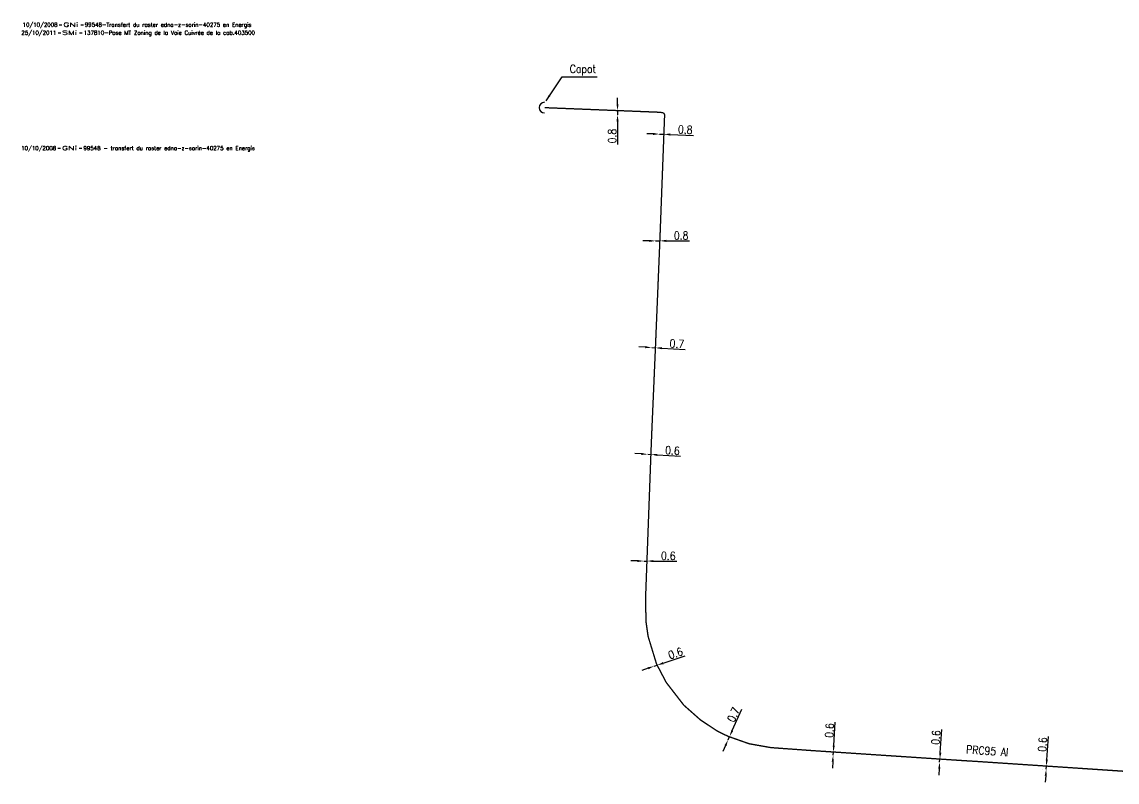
# Model space of a CAD drawing. Header units: millimetres. Extents: x 192397 to 193000, y 105345 to 105989.
# Drawn here: x 192510.8 to 192716, y 105370.4 to 105512.8 of the extents above; entities that cross this region are included whole.
import ezdxf
from ezdxf.enums import TextEntityAlignment as Align

# ---------------------------------------------------------------- set-up
doc = ezdxf.new("R2010")
doc.units = ezdxf.units.MM
doc.header["$PDMODE"] = 34
doc.layers.get('0').update_dxf_attribs({"linetype": 'CONTINUOUS'})
doc.layers.get('Defpoints').update_dxf_attribs({"linetype": 'CONTINUOUS'})
doc.layers.add('M_120', color=5, linetype='M_ST_13')
doc.layers.add('M_300', color=7, linetype='CONTINUOUS')
doc.layers.add('M_910', color=7, linetype='CONTINUOUS', plot=False)
doc.styles.add('M_ROMANS', font='ROMANS.shx', dxfattribs={"width": 0.75})
doc.styles.get("Standard").update_dxf_attribs({"font": 'romans.shx', "width": 0.85})
doc.linetypes.add('M_ST_13', pattern='A,5,-0.3,["oo",Standard,S=1.5,R=0,X=0,Y=-0.5],-3', length=8.3)
doc.dimstyles.get("Standard").update_dxf_attribs({"dimtxt": 1.5, "dimasz": 1.2, "dimexe": 0.625, "dimexo": 0.625, "dimgap": 0.25, "dimtad": 1, "dimdec": 1, "dimzin": 0, "dimdsep": 46, "dimtxsty": 'Standard', "dimcen": -0.5, "dimadec": 0, "dimazin": 0, "dimtfac": 1, "dimtdec": 1, "dimtmove": 0, "dimatfit": 3, "dimfxl": 1, "dimtolj": 1, "dimtzin": 0, "dimarcsym": 0})

# ---------------------------------------------------------------- blocks, each defined once
blk = doc.blocks.new('GIS_MODF')
at = {"color": 0, "linetype": 'Continuous', "flags": 128}
for points in [[(-2.26, -0.01), (-1.76, -0.01)], [(1.76, -0.01), (2.26, -0.01)]]:
    blk.add_lwpolyline(points, dxfattribs=at)
at = {"color": 0, "linetype": 'Continuous'}
blk.add_attdef('DATE', text='', height=0.75, dxfattribs=at).set_placement((-2.58, -0.39), align=Align.RIGHT)
at = {"color": 0, "linetype": 'Continuous', "width": 3.590909}
blk.add_attdef('USER', text='', height=0.75, dxfattribs=at).set_placement((-1.52, -0.39), (1.31, -0.39), align=Align.FIT)
at = {"color": 0, "linetype": 'Continuous'}
blk.add_attdef('DESC', (2.53, -0.39), '', height=0.75, dxfattribs=at)
blk = doc.blocks.new('*D33')
at = {"layer": 'Defpoints', "color": 0, "linetype": 'Continuous'}
for p in [(192702.73, 105373.44), (192702.69, 105372.84), (192702.69, 105372.84)]:
    blk.add_point(p, dxfattribs=at)
at = {"layer": 'M_120', "color": 0, "linetype": 'Continuous', "lineweight": -2}
for p, q in [((192702.81, 105374.64), (192703.1, 105379)), ((192702.1, 105373.48), (192702.1, 105373.48)), ((192702.69, 105372.84), (192702.73, 105373.44)), ((192702.06, 105372.88), (192702.06, 105372.88)), ((192702.61, 105371.64), (192702.53, 105370.45))]:
    blk.add_line(p, q, dxfattribs=at)
at = {"layer": 'M_120', "color": 0, "linetype": 'Continuous'}
for points in [[(192702.61, 105374.65), (192703.01, 105374.62), (192702.73, 105373.44)], [(192702.41, 105371.66), (192702.81, 105371.63), (192702.69, 105372.84)]]:
    blk.add_solid(points, dxfattribs=at)
at = {"layer": 'M_120', "color": 0, "linetype": 'Continuous', "insert": (192701.99, 105377.48), "char_height": 1.5, "attachment_point": 5, "rotation": 86.2047}
blk.add_mtext('\\A1;0.6', dxfattribs=at)
blk = doc.blocks.new('*D34')
at = {"layer": 'Defpoints', "color": 0, "linetype": 'Continuous'}
for p in [(192682.73, 105374.15), (192682.73, 105374.15), (192682.77, 105374.75)]:
    blk.add_point(p, dxfattribs=at)
at = {"layer": 'M_120', "color": 0, "linetype": 'Continuous', "lineweight": -2}
for p, q in [((192682.85, 105375.95), (192683.14, 105380.31)), ((192682.73, 105374.15), (192682.77, 105374.75)), ((192682.65, 105372.96), (192682.57, 105371.76))]:
    blk.add_line(p, q, dxfattribs=at)
at = {"layer": 'M_120', "color": 0, "linetype": 'Continuous'}
for points in [[(192682.65, 105375.96), (192683.05, 105375.94), (192682.77, 105374.75)], [(192682.45, 105372.97), (192682.85, 105372.94), (192682.73, 105374.15)]]:
    blk.add_solid(points, dxfattribs=at)
at = {"layer": 'M_120', "color": 0, "linetype": 'Continuous', "insert": (192682.03, 105378.8), "char_height": 1.5, "attachment_point": 5, "rotation": 86.2318}
blk.add_mtext('\\A1;0.6', dxfattribs=at)
blk = doc.blocks.new('*D35')
at = {"layer": 'Defpoints', "color": 0, "linetype": 'Continuous'}
for p in [(192662.77, 105375.48), (192662.77, 105375.48), (192662.81, 105376.08)]:
    blk.add_point(p, dxfattribs=at)
at = {"layer": 'M_120', "color": 0, "linetype": 'Continuous', "lineweight": -2}
for p, q in [((192662.89, 105377.27), (192663.18, 105381.64)), ((192662.15, 105375.52), (192662.15, 105375.52)), ((192662.19, 105376.12), (192662.19, 105376.12)), ((192662.77, 105375.48), (192662.81, 105376.08)), ((192662.7, 105374.28), (192662.62, 105373.08))]:
    blk.add_line(p, q, dxfattribs=at)
at = {"layer": 'M_120', "color": 0, "linetype": 'Continuous'}
for points in [[(192662.69, 105377.29), (192663.09, 105377.26), (192662.81, 105376.08)], [(192662.5, 105374.29), (192662.89, 105374.27), (192662.77, 105375.48)]]:
    blk.add_solid(points, dxfattribs=at)
at = {"layer": 'M_120', "color": 0, "linetype": 'Continuous', "insert": (192662.08, 105380.12), "char_height": 1.5, "attachment_point": 5, "rotation": 86.2318}
blk.add_mtext('\\A1;0.6', dxfattribs=at)
blk = doc.blocks.new('*D36')
at = {"layer": 'Defpoints', "color": 0, "linetype": 'Continuous'}
for p in [(192643.09, 105378.37), (192643.09, 105378.37), (192643.38, 105379.01)]:
    blk.add_point(p, dxfattribs=at)
at = {"layer": 'M_120', "color": 0, "linetype": 'Continuous', "lineweight": -2}
for p, q in [((192643.87, 105380.11), (192645.66, 105384.1)), ((192642.6, 105377.28), (192642.11, 105376.18)), ((192643.09, 105378.37), (192643.38, 105379.01))]:
    blk.add_line(p, q, dxfattribs=at)
at = {"layer": 'M_120', "color": 0, "linetype": 'Continuous'}
for points in [[(192643.69, 105380.19), (192644.05, 105380.03), (192643.38, 105379.01)], [(192642.42, 105377.36), (192642.79, 105377.2), (192643.09, 105378.37)]]:
    blk.add_solid(points, dxfattribs=at)
at = {"layer": 'M_120', "color": 0, "linetype": 'Continuous', "insert": (192644.1, 105383.06), "char_height": 1.5, "attachment_point": 5, "rotation": 65.8993}
blk.add_mtext('\\A1;0.7', dxfattribs=at)
blk = doc.blocks.new('*D37')
at = {"layer": 'Defpoints', "color": 0, "linetype": 'Continuous'}
for p in [(192629.22, 105392.14), (192629.22, 105392.14), (192629.79, 105392.34)]:
    blk.add_point(p, dxfattribs=at)
at = {"layer": 'M_120', "color": 0, "linetype": 'Continuous', "lineweight": -2}
for p, q in [((192630.92, 105392.72), (192635.07, 105394.12)), ((192628.08, 105391.76), (192626.94, 105391.37)), ((192629.22, 105392.14), (192629.79, 105392.34))]:
    blk.add_line(p, q, dxfattribs=at)
at = {"layer": 'M_120', "color": 0, "linetype": 'Continuous'}
for points in [[(192628.02, 105391.95), (192628.15, 105391.57), (192629.22, 105392.14)], [(192630.86, 105392.91), (192630.99, 105392.53), (192629.79, 105392.34)]]:
    blk.add_solid(points, dxfattribs=at)
at = {"layer": 'M_120', "color": 0, "linetype": 'Continuous', "insert": (192633.24, 105394.56), "char_height": 1.5, "attachment_point": 5, "rotation": 18.6643}
blk.add_mtext('\\A1;0.6', dxfattribs=at)
blk = doc.blocks.new('*D38')
at = {"layer": 'Defpoints', "color": 0, "linetype": 'Continuous'}
for p in [(192627.28, 105411.84), (192627.28, 105411.84), (192627.88, 105411.84)]:
    blk.add_point(p, dxfattribs=at)
at = {"layer": 'M_120', "color": 0, "linetype": 'Continuous', "lineweight": -2}
for p, q in [((192626.08, 105411.85), (192624.88, 105411.86)), ((192627.28, 105411.84), (192627.88, 105411.84)), ((192629.08, 105411.83), (192633.46, 105411.8))]:
    blk.add_line(p, q, dxfattribs=at)
at = {"layer": 'M_120', "color": 0, "linetype": 'Continuous'}
for points in [[(192626.09, 105412.05), (192626.08, 105411.65), (192627.28, 105411.84)], [(192629.09, 105412.03), (192629.08, 105411.63), (192627.88, 105411.84)]]:
    blk.add_solid(points, dxfattribs=at)
at = {"layer": 'M_120', "color": 0, "linetype": 'Continuous', "insert": (192631.88, 105412.81), "char_height": 1.5, "attachment_point": 5, "rotation": 359.5611}
blk.add_mtext('\\A1;0.6', dxfattribs=at)
blk = doc.blocks.new('*D39')
at = {"layer": 'Defpoints', "color": 0, "linetype": 'Continuous'}
for p in [(192628.02, 105431.83), (192628.02, 105431.83), (192628.62, 105431.8)]:
    blk.add_point(p, dxfattribs=at)
at = {"layer": 'M_120', "color": 0, "linetype": 'Continuous', "lineweight": -2}
for p, q in [((192626.82, 105431.9), (192625.63, 105431.98)), ((192628.02, 105431.83), (192628.62, 105431.8)), ((192629.82, 105431.72), (192634.18, 105431.46))]:
    blk.add_line(p, q, dxfattribs=at)
at = {"layer": 'M_120', "color": 0, "linetype": 'Continuous'}
for points in [[(192626.84, 105432.1), (192626.81, 105431.7), (192628.02, 105431.83)], [(192629.83, 105431.92), (192629.81, 105431.52), (192628.62, 105431.8)]]:
    blk.add_solid(points, dxfattribs=at)
at = {"layer": 'M_120', "color": 0, "linetype": 'Continuous', "insert": (192632.66, 105432.55), "char_height": 1.5, "attachment_point": 5, "rotation": 356.5521}
blk.add_mtext('\\A1;0.6', dxfattribs=at)
blk = doc.blocks.new('*D40')
at = {"layer": 'Defpoints', "color": 0, "linetype": 'Continuous'}
for p in [(192628.77, 105451.82), (192628.77, 105451.82), (192629.47, 105451.78)]:
    blk.add_point(p, dxfattribs=at)
at = {"layer": 'M_120', "color": 0, "linetype": 'Continuous', "lineweight": -2}
for p, q in [((192627.57, 105451.89), (192626.37, 105451.96)), ((192628.77, 105451.82), (192629.47, 105451.78)), ((192630.66, 105451.7), (192635.03, 105451.44))]:
    blk.add_line(p, q, dxfattribs=at)
at = {"layer": 'M_120', "color": 0, "linetype": 'Continuous'}
for points in [[(192627.58, 105452.09), (192627.56, 105451.69), (192628.77, 105451.82)], [(192630.68, 105451.9), (192630.65, 105451.5), (192629.47, 105451.78)]]:
    blk.add_solid(points, dxfattribs=at)
at = {"layer": 'M_120', "color": 0, "linetype": 'Continuous', "insert": (192633.5, 105452.53), "char_height": 1.5, "attachment_point": 5, "rotation": 356.5513}
blk.add_mtext('\\A1;0.7', dxfattribs=at)
blk = doc.blocks.new('*D41')
at = {"layer": 'Defpoints', "color": 0, "linetype": 'Continuous'}
for p in [(192629.5, 105471.8), (192629.5, 105471.8), (192630.3, 105471.8)]:
    blk.add_point(p, dxfattribs=at)
at = {"layer": 'M_120', "color": 0, "linetype": 'Continuous', "lineweight": -2}
for p, q in [((192628.3, 105471.8), (192627.1, 105471.8)), ((192629.5, 105471.8), (192630.3, 105471.8)), ((192631.5, 105471.8), (192635.87, 105471.8))]:
    blk.add_line(p, q, dxfattribs=at)
at = {"layer": 'M_120', "color": 0, "linetype": 'Continuous'}
for points in [[(192628.3, 105472), (192628.3, 105471.6), (192629.5, 105471.8)], [(192631.5, 105472), (192631.5, 105471.6), (192630.3, 105471.8)]]:
    blk.add_solid(points, dxfattribs=at)
at = {"layer": 'M_120', "color": 0, "linetype": 'Continuous', "insert": (192634.29, 105472.8), "char_height": 1.5, "attachment_point": 5}
blk.add_mtext('\\A1;0.8', dxfattribs=at)
blk = doc.blocks.new('*D42')
at = {"layer": 'Defpoints', "color": 0, "linetype": 'Continuous'}
for p in [(192630.25, 105491.79), (192630.25, 105491.79), (192631.05, 105491.76)]:
    blk.add_point(p, dxfattribs=at)
at = {"layer": 'M_120', "color": 0, "linetype": 'Continuous', "lineweight": -2}
for p, q in [((192630.27, 105492.41), (192630.27, 105492.41)), ((192631.07, 105492.39), (192631.07, 105492.39)), ((192629.05, 105491.83), (192627.85, 105491.87)), ((192630.25, 105491.79), (192631.05, 105491.76)), ((192632.24, 105491.72), (192636.61, 105491.56))]:
    blk.add_line(p, q, dxfattribs=at)
at = {"layer": 'M_120', "color": 0, "linetype": 'Continuous'}
for points in [[(192629.05, 105492.03), (192629.04, 105491.63), (192630.25, 105491.79)], [(192632.25, 105491.92), (192632.24, 105491.52), (192631.05, 105491.76)]]:
    blk.add_solid(points, dxfattribs=at)
at = {"layer": 'M_120', "color": 0, "linetype": 'Continuous', "insert": (192635.06, 105492.62), "char_height": 1.5, "attachment_point": 5, "rotation": 357.9765}
blk.add_mtext('\\A1;0.8', dxfattribs=at)
blk = doc.blocks.new('*D43')
at = {"layer": 'Defpoints', "color": 0, "linetype": 'Continuous'}
for p in [(192622.37, 105496.2), (192622.37, 105496.2), (192622.37, 105495.4)]:
    blk.add_point(p, dxfattribs=at)
at = {"layer": 'M_120', "color": 0, "linetype": 'Continuous', "lineweight": -2}
for p, q in [((192622.37, 105497.4), (192622.37, 105498.6)), ((192622.37, 105496.2), (192622.37, 105495.4)), ((192622.37, 105494.2), (192622.37, 105489.83))]:
    blk.add_line(p, q, dxfattribs=at)
at = {"layer": 'M_120', "color": 0, "linetype": 'Continuous'}
for points in [[(192622.17, 105497.4), (192622.57, 105497.4), (192622.37, 105496.2)], [(192622.17, 105494.2), (192622.57, 105494.2), (192622.37, 105495.4)]]:
    blk.add_solid(points, dxfattribs=at)
at = {"layer": 'M_120', "color": 0, "linetype": 'Continuous', "insert": (192621.37, 105491.42), "char_height": 1.5, "attachment_point": 5, "rotation": 90}
blk.add_mtext('\\A1;0.8', dxfattribs=at)
blk = doc.blocks.new('M_300_02')
at = {"color": 0, "linetype": 'Continuous'}
blk.add_arc((0, 0), 1, 270, 90, dxfattribs=at)
at = {"color": 0, "linetype": 'Continuous', "style": 'M_ROMANS', "width": 0.75, "flags": 3}
for tag, p in [('DEF_LEG', (0, -5)), ('DEF_COUP', (0, -7.5)), ('DEF_TYPE', (0, -10))]:
    blk.add_attdef(tag, text='', height=1.2, dxfattribs=at).set_placement(p, align=Align.MIDDLE)

msp = doc.modelspace()

# ---------------------------------------------------------------- linework, layer by layer
at = {"layer": 'M_120', "const_width": 0.25}
msp.add_lwpolyline([(192727.65, 105371.78), (192689.26, 105374.34), (192687.25, 105374.46), (192658.74, 105376.35), (192651.12, 105376.9), (192647.05, 105377.62), (192643.07, 105379.02), (192641.13, 105379.96), (192637.93, 105382.07), (192634.78, 105384.86), (192631.5, 105389.1), (192629.68, 105392.56), (192628.1, 105397.73), (192627.71, 105400.45), (192627.62, 105404.78), (192628.62, 105431.8), (192628.78, 105435.82), (192629.47, 105451.78), (192630.3, 105471.8), (192631.19, 105495.31, 0.393189), (192630.74, 105495.82), (192630.14, 105495.89), (192608.69, 105496.75)], format="xyb", dxfattribs=at)

# ---------------------------------------------------------------- block references
at = {"layer": 'M_300', "rotation": 180}
msp.add_blockref('M_300_02', (192608.69, 105496.75), dxfattribs=at)
at = {"layer": 'M_910'}
ref = msp.add_blockref('GIS_MODF', (192520.02, 105512.3), dxfattribs=at)
ref.add_attrib('DATE', '10/10/2008', dxfattribs={"layer": '0', "color": 0, "linetype": 'Continuous', "height": 0.75}).set_placement((192517.44, 105511.91), align=Align.RIGHT)
ref.add_attrib('USER', 'GNi', dxfattribs={"layer": '0', "color": 0, "linetype": 'Continuous', "height": 0.75, "width": 1.645833}).set_placement((192518.5, 105511.91), (192521.32, 105511.91), align=Align.FIT)
ref.add_attrib('DESC', '99548-Transfert du raster edna-z-sorin-40275 en Energis', (192522.55, 105511.91), dxfattribs={"layer": '0', "color": 0, "linetype": 'Continuous', "height": 0.75})
ref = msp.add_blockref('GIS_MODF', (192519.8, 105510.8), dxfattribs=at)
ref.add_attrib('DATE', '25/10/2011', dxfattribs={"layer": '0', "color": 0, "linetype": 'Continuous', "height": 0.75}).set_placement((192517.22, 105510.41), align=Align.RIGHT)
ref.add_attrib('USER', 'SMi', dxfattribs={"layer": '0', "color": 0, "linetype": 'Continuous', "height": 0.75, "width": 1.612245}).set_placement((192518.29, 105510.41), (192521.11, 105510.41), align=Align.FIT)
ref.add_attrib('DESC', '137810-Pose MT Zoning de la Voie Cuivrée de la cab.403500', (192522.33, 105510.41), dxfattribs={"layer": '0', "color": 0, "linetype": 'Continuous', "height": 0.75})
ref = msp.add_blockref('GIS_MODF', (192519.76, 105489.18), dxfattribs=at)
ref.add_attrib('DATE', '10/10/2008', dxfattribs={"layer": '0', "color": 0, "linetype": 'Continuous', "height": 0.75}).set_placement((192517.18, 105488.79), align=Align.RIGHT)
ref.add_attrib('USER', 'GNi', dxfattribs={"layer": '0', "color": 0, "linetype": 'Continuous', "height": 0.75, "width": 1.645833}).set_placement((192518.25, 105488.79), (192521.07, 105488.79), align=Align.FIT)
ref.add_attrib('DESC', '99548 - transfert du raster edna-z-sorin-40275 en Energis', (192522.29, 105488.79), dxfattribs={"layer": '0', "color": 0, "linetype": 'Continuous', "height": 0.75})

# ---------------------------------------------------------------- texts
at = {"layer": 'M_120', "linetype": 'Continuous', "insert": (192687.76, 105377.32), "char_height": 1.5, "attachment_point": 1, "rotation": 356.0381}
msp.add_mtext('PRC95 Al', dxfattribs=at)
at = {"layer": 'M_300', "insert": (192613.42, 105503.76), "char_height": 1.5, "attachment_point": 4}
msp.add_mtext('Capot', dxfattribs=at)

# ---------------------------------------------------------------- dimensions: what is measured, and where the dimension line sits
at = {"layer": 'M_120', "linetype": 'Continuous'}
for base, p1, p2, angle, picture, middle in [((192622.37, 105496.2), (192622.37, 105495.4), (192622.37, 105496.2), 270, '*D43', (192622.37, 105491.42)), ((192630.25, 105491.79), (192631.05, 105491.76), (192630.25, 105491.79), 357.9765, '*D42', (192635.03, 105491.62)), ((192628.77, 105451.82), (192629.47, 105451.78), (192628.77, 105451.82), 356.5513, '*D40', (192633.44, 105451.54)), ((192628.02, 105431.83), (192628.62, 105431.8), (192628.02, 105431.83), 356.5521, '*D39', (192632.6, 105431.56)), ((192627.28, 105411.84), (192627.88, 105411.84), (192627.28, 105411.84), 359.5611, '*D38', (192631.87, 105411.81)), ((192629.22, 105392.14), (192629.79, 105392.34), (192629.22, 105392.14), 18.6643, '*D37', (192633.56, 105393.61)), ((192643.09, 105378.37), (192643.38, 105379.01), (192643.09, 105378.37), 65.8993, '*D36', (192645.01, 105382.65)), ((192662.77, 105375.48), (192662.81, 105376.08), (192662.77, 105375.48), 86.2318, '*D35', (192663.08, 105380.05)), ((192682.73, 105374.15), (192682.77, 105374.75), (192682.73, 105374.15), 86.2318, '*D34', (192683.03, 105378.73)), ((192702.69, 105372.84), (192702.73, 105373.44), (192702.69, 105372.84), 86.2047, '*D33', (192702.99, 105377.42))]:
    dim = msp.add_linear_dim(base=base, p1=p1, p2=p2, angle=angle, dimstyle='Standard', dxfattribs=at)
    dim.commit()
    dim.dimension.update_dxf_attribs({"geometry": picture, "text_midpoint": middle, "dimtype": 160})
dim = msp.add_linear_dim(base=(192629.5, 105471.8), p1=(192630.3, 105471.8), p2=(192629.5, 105471.8), dimstyle='Standard', dxfattribs=at)
dim.commit()
dim.dimension.update_dxf_attribs({"geometry": '*D41', "text_midpoint": (192634.29, 105471.8), "dimtype": 160})

# ---------------------------------------------------------------- leaders
at = {"layer": 'M_300', "annotation_type": 0, "has_hookline": 1, "hookline_direction": 0, "text_width": 5.16}
msp.add_leader([(192608.97, 105498.03), (192611.97, 105502.51), (192613.17, 105502.51)], dimstyle='Standard', dxfattribs=at)

doc.saveas('drawing.dxf')
